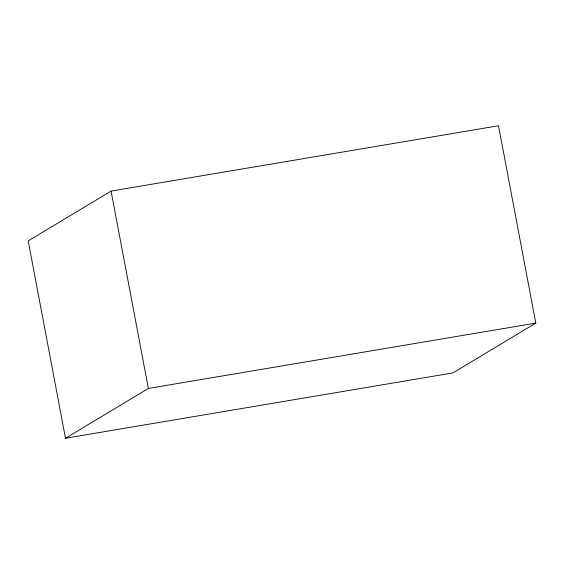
<?xml version="1.0" encoding="UTF-8"?>
<svg xmlns="http://www.w3.org/2000/svg" width="564" height="564" viewBox="0 0 564 564"><rect width="100%" height="100%" fill="white"/><g stroke="black" fill="none" stroke-linecap="round" stroke-linejoin="round"><path stroke-width="0.85" d="M111.08 191.083L28.2 240.891L65.487 438.242L452.92 372.917L535.8 323.109L498.513 125.758L111.08 191.083L148.374 388.434L65.487 438.242M148.374 388.434L535.8 323.109"/></g></svg>
